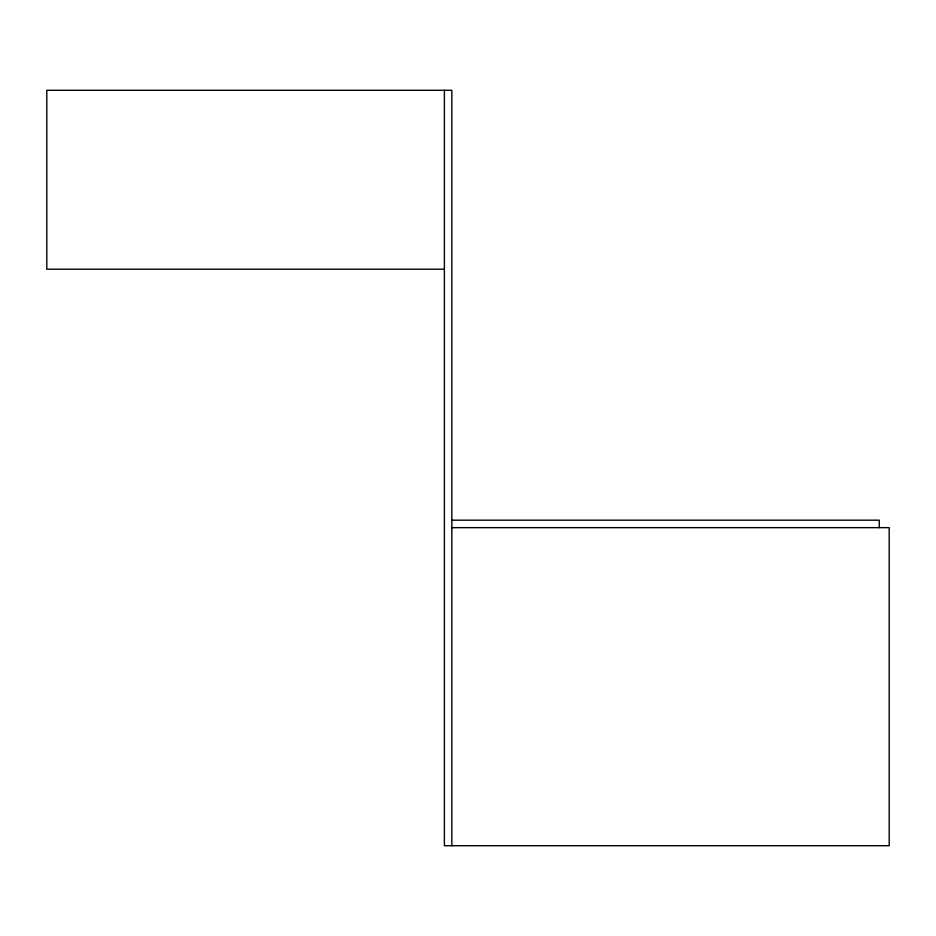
<?xml version="1.0" encoding="UTF-8"?>
<svg xmlns="http://www.w3.org/2000/svg" width="936" height="936" viewBox="0 0 936 936"><rect width="100%" height="100%" fill="white"/><g stroke="black" fill="none" stroke-linecap="round" stroke-linejoin="round"><path stroke-width="1.4" d="M444.389 269.205L46.8 269.205L46.8 90.289L451.842 90.289L451.842 845.711M451.842 520.182L879.255 520.182L879.255 527.647M451.842 527.647L889.2 527.647L889.2 845.711L444.389 845.711L444.389 90.289"/></g></svg>
